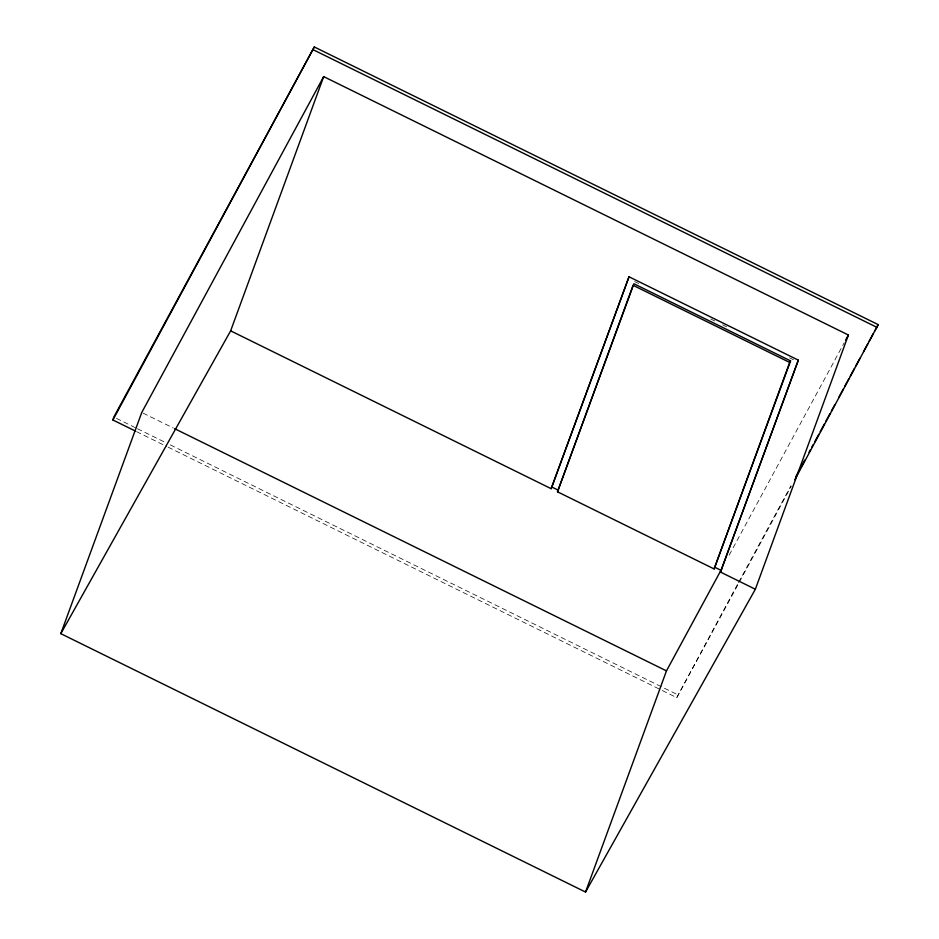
<?xml version="1.0" encoding="UTF-8"?>
<svg xmlns="http://www.w3.org/2000/svg" width="939" height="939" viewBox="0 0 939 939"><rect width="100%" height="100%" fill="white"/><g stroke="black" fill="none" stroke-linecap="round" stroke-linejoin="round"><path stroke-width="0.7" stroke-dasharray="4.7 3.52" d="M662.312 690.541L676.761 697.654L737.772 583.858M729.204 555.066L844.22 342.735M738.477 582.567L790.861 485.839M676.761 697.654L791.331 486.144M634.705 281.583L638.649 283.519M710.823 319.06L714.767 320.997M722.643 324.882L726.575 326.819M789.57 357.841L793.514 359.778M143.068 413.137L173.316 428.031M116.448 418.383L136.167 428.09M137.481 428.736L165.076 442.328M170.335 444.922L677.7 694.766M136.542 431.623L166.778 446.518M168.093 447.164L660.997 689.883"/><path stroke-width="1.41" d="M135.228 430.978L112.891 419.979L113.819 417.092L314.307 46.95L878.188 324.624L794.828 479.7M112.891 419.979L314.307 46.95M60.812 633.661L141.754 412.479L323.673 76.611L848.398 335.012L755.355 589.246L585.537 892.05L60.812 633.661L230.642 330.845L323.673 76.611M230.642 330.845L551.17 488.691L629.024 276.782L798.326 360.153L720.471 572.062L755.355 589.246M551.17 488.691L629.024 276.782M557.496 491.801L633.062 285.315L789.687 362.454L714.121 568.94L557.496 491.801L633.931 283.754L790.568 360.893L714.121 568.94M585.537 892.05L666.467 670.88L721.539 569.222M720.471 572.062L798.326 360.153M845.605 340.153L848.398 335.012M795.756 476.812L799.946 469.066M801.343 466.495L804.84 460.04M809.031 452.305L810.427 449.722M811.824 447.152L813.221 444.57M814.618 441.987L818.808 434.252M820.205 431.67L824.395 423.935M825.792 421.353L829.982 413.618M831.379 411.036L834.877 404.592M839.067 396.845L843.257 389.11M844.654 386.528L848.844 378.793M850.241 376.21L854.431 368.475M855.828 365.893L860.018 358.158M863.516 351.714L867.706 343.967M869.103 341.397L873.293 333.65M874.69 331.08L878.188 324.624M789.687 362.454L790.568 360.893M313.38 49.837L877.261 327.511M552.05 487.13L558.365 490.24M715.002 567.379L721.34 570.501M174.631 428.677L666.467 670.88"/></g></svg>
